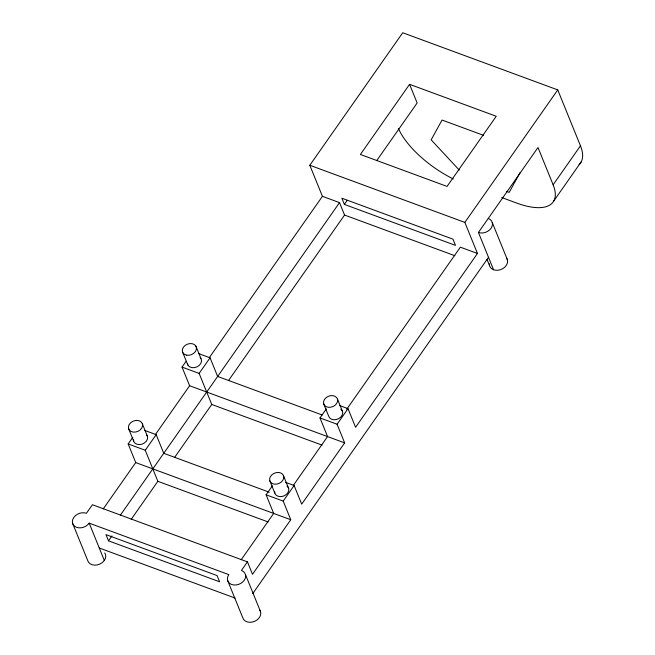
<?xml version="1.0" encoding="UTF-8"?>
<svg xmlns="http://www.w3.org/2000/svg" width="655" height="655" viewBox="0 0 655 655"><rect width="100%" height="100%" fill="white"/><g stroke="black" fill="none" stroke-linecap="round" stroke-linejoin="round"><path stroke-width="0.98" d="M520.062 172.601L509.197 192.382L506.364 191.342M454.857 255.712L344.563 215.053L339.511 202.624L322.424 196.32L309.807 165.256L402.719 32.75L557.757 89.899L580.461 145.819A62.724 25.913 35 0 1 579.077 164.601M247.459 561.875L241.449 570.448A9.407 7.221 -22.1 0 1 244.217 580.297A9.407 7.221 -22.1 0 1 231.608 584.481A9.407 7.221 -22.1 0 1 228.832 574.623L89.178 523.149A9.407 7.221 -22.1 0 1 76.569 527.324A9.407 7.221 -22.1 0 1 73.794 517.475A9.407 7.221 -22.1 0 1 86.411 513.299L92.42 504.727L247.459 561.875L252.502 574.296L290.763 519.734L135.724 462.586L128.159 443.951L132.76 437.384M285.58 482.358L294.128 485.511L301.693 504.145L344.653 442.878L189.614 385.729L182.041 367.095L186.069 361.347M103.261 508.886L135.724 462.586M155.366 434.576L189.614 385.729M209.33 357.605L322.424 196.32M268.165 521.969L157.863 481.31L145.246 450.247L156.177 434.658L144.788 430.458M322.055 445.122L211.753 404.462L199.136 373.391L210.067 357.802L198.67 353.602M409.58 84.323L360.389 154.474L447.054 186.421L496.244 116.271L409.58 84.323L417.145 102.966L376.74 160.59M120.356 515.182L339.511 202.624M108.501 540.833L105.979 534.619L217.083 575.581L219.605 581.796L108.501 540.833L111.956 535.913M344.383 204.417L341.861 198.203L452.973 239.165L455.495 245.379L344.383 204.417L347.265 200.315M131.197 519.341L157.863 481.31M174.598 457.444L211.753 404.462M228.538 380.514L344.563 215.053M241.204 559.73L273.667 513.438L266.102 494.795L272.431 485.773M293.309 485.429L327.557 436.582L319.992 417.939L326.313 408.916M339.462 405.502L348.01 408.654L355.583 427.289L477.462 253.469L464.845 222.405L557.757 89.899M346.691 409.293L460.367 247.172L477.462 253.469M290.763 519.734L283.197 501.1L294.128 485.511M344.653 442.878L337.079 424.243L348.01 408.654M493.559 269.754L478.428 232.476L538.001 147.514L553.131 184.792A62.724 25.913 35 0 1 516.992 203.165L501.722 197.54M252.715 593.626L488.515 257.325M553.131 184.792L580.461 145.819M553.835 200.897L581.157 161.924M483.636 135.38L442.035 120.045L431.17 139.834L459.27 170.095M309.807 165.256L464.845 222.405M322.178 414.983L217.64 376.445L210.067 357.802M182.041 367.095L199.136 373.391M319.992 417.939L337.079 424.243M269.254 492.192L163.75 453.301L156.177 434.658M128.159 443.951L145.246 450.247M266.102 494.795L283.197 501.1M99.273 547.998L235.104 598.072M492.257 222.503L507.396 259.781M487.042 259.478L489.563 265.693M337.513 399.173A7.32 5.617 -22.1 0 1 328.433 407.312A7.32 5.617 -22.1 0 1 325.789 397.929A7.32 5.617 -22.1 0 1 337.513 399.173L342.557 411.602M323.644 403.767L328.687 416.195A7.32 5.617 -22.1 0 0 338.889 418.537A7.32 5.617 -22.1 0 0 340.87 409.195M283.623 476.029A7.32 5.617 -22.1 0 1 274.543 484.168A7.32 5.617 -22.1 0 1 271.899 474.785A7.32 5.617 -22.1 0 1 283.623 476.029L288.675 488.45M269.754 480.623L274.797 493.051M195.96 346.233L201.003 358.653M182.819 352.619L187.862 365.048M245.445 574.509L260.584 611.786M227.612 580.42L242.751 617.698A9.407 7.221 -22.1 0 0 254.77 621.259A9.407 7.221 -22.1 0 0 259.773 610.083M142.43 423.982A7.32 5.617 -22.1 0 1 133.35 432.12A7.32 5.617 -22.1 0 1 130.705 422.737A7.32 5.617 -22.1 0 1 142.43 423.982L147.481 436.41M128.56 428.575L133.612 441.003M89.178 523.149L104.317 560.426M72.574 523.271L87.713 560.549A9.407 7.221 -22.1 0 0 99.732 564.111A9.407 7.221 -22.1 0 0 104.734 552.935M200.078 357.483A7.32 5.617 -22.1 0 1 197.122 366.792A7.32 5.617 -22.1 0 1 187.387 363.656M286.98 486.051A7.32 5.617 -22.1 0 1 284.155 495.819A7.32 5.617 -22.1 0 1 274.642 491.569M506.585 258.078A9.407 7.221 -22.1 0 1 500.445 269.704A9.407 7.221 -22.1 0 1 489.359 263.785M488.262 218.442A9.407 7.221 -22.1 0 1 491.037 228.292A9.407 7.221 -22.1 0 1 478.428 232.476M146.851 435.084A7.32 5.617 -22.1 0 1 142.07 444.123A7.32 5.617 -22.1 0 1 133.448 439.521M453.342 178.987A62.724 25.913 35 0 1 398.436 128.454M186.642 355.182A7.32 5.617 -22.1 0 0 196.426 347.617A7.32 5.617 -22.1 0 0 185.087 345.48A7.32 5.617 -22.1 0 0 186.642 355.182"/></g></svg>
